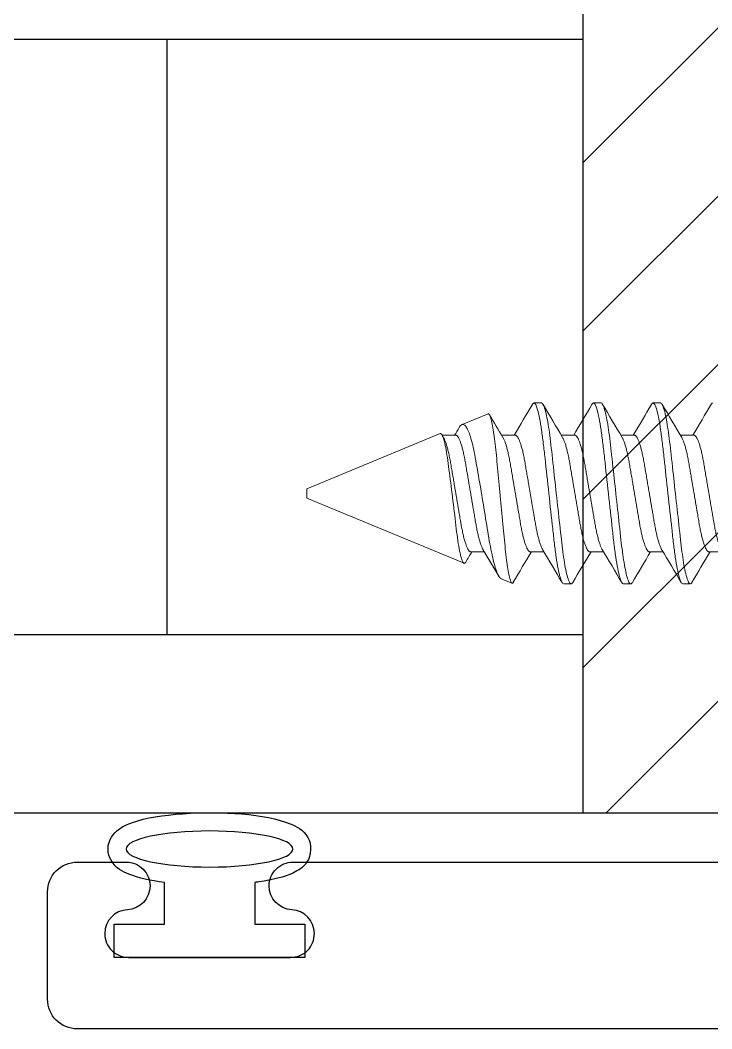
# Model space of a CAD drawing. Extents: x -26 to 91, y -47 to 75.
# Drawn here: x 47.682 to 48.408, y 51.663 to 52.722 of the extents above; entities that cross this region are included whole.
import ezdxf

# ---------------------------------------------------------------- set-up
doc = ezdxf.new("R2010")
doc.units = 0
doc.header["$MEASUREMENT"] = 0
doc.layers.get('0').update_dxf_attribs({"linetype": 'CONTINUOUS'})
for name, color, linetype in [('Ballons', 7, 'CONTINUOUS'), ('DIM', 7, 'CONTINUOUS'), ('FRAME', 1, 'CONTINUOUS'), ('GEOMETRY', 1, 'CONTINUOUS'), ('GLASS', 7, 'CONTINUOUS'), ('SETTING BLOCKS', 7, 'CONTINUOUS'), ('TEXT', 7, 'CONTINUOUS')]:
    doc.layers.add(name, color=color, linetype=linetype)

# ---------------------------------------------------------------- blocks, each defined once
blk = doc.blocks.new('3805 BLOCK FRAME')
blk.add_lwpolyline([(0.0875, 1.454), (0.0875, 0.031, -0.414214), (0.0565, 0), (-0.0565, 0, -0.414214), (-0.0875, 0.031), (-0.0875, 0.0825, -0.414214), (-0.0625, 0.1075), (-0.0625, 0.1075, -0.399638), (-0.0375, 0.0837, 0.399638), (-0.0126, 0.06), (-0.0125, 0.06, 0.414214), (0.0125, 0.085), (0.0125, 0.255, 0.414214), (-0.0125, 0.28), (-0.0126, 0.28, 0.399638), (-0.0375, 0.2562, -0.399638), (-0.0625, 0.2325, -0.414214), (-0.0875, 0.2575), (-0.0875, 0.309), (-0.0875, 1)], format="xyb")
blk = doc.blocks.new('A$C3BF656AD')
at = {"layer": 'SETTING BLOCKS'}
h = blk.add_hatch(dxfattribs=at)
h.set_pattern_fill('ANSI31', color=256, scale=0.25, angle=90, style=0)
h.set_pattern_definition([(135, (0.820812, -8.054306), (-0.02209709, -0.02209709), [])])
h.paths.add_polyline_path([(0, 0.0625), (0.25, 0.0625), (0.25, 0.1095), (0, 0.1095)])
h = blk.add_hatch(dxfattribs=at)
h.set_pattern_fill('ANSI31', color=256, scale=0.25, style=0)
h.set_pattern_definition([(45, (-2.098375, -8.085556), (-0.02209709, 0.02209709), [])])
h.paths.add_polyline_path([(0, 0), (0.25, 0), (0.25, 0.0625), (0, 0.0625)])
for points in [[(0, 0.0625), (0, 0.1095), (0.25, 0.1095), (0.25, 0.0625)], [(0, 0), (0, 0.0625), (0.25, 0.0625), (0.25, 0)]]:
    blk.add_lwpolyline(points, close=True, dxfattribs=at)
blk = doc.blocks.new('*U81')
at = {"layer": 'GEOMETRY'}
blk.add_lwpolyline([(1.4497, 19.51), (1.4934, 19.51), (1.4934, 19.4575), (1.5284, 19.4575), (1.5284, 19.6575), (1.4934, 19.6575), (1.4934, 19.605), (1.4497, 19.605)], dxfattribs=at)
blk.add_ellipse((1.4146, 19.5575), major_axis=(0, 0.0875), ratio=0.216465, dxfattribs=at)
blk.add_open_spline([(1.4497, 19.605), (1.4479, 19.6196), (1.4452, 19.632), (1.4383, 19.6489), (1.4357, 19.6556), (1.4232, 19.6627), (1.419, 19.6641), (1.4146, 19.6641), (1.4047, 19.6641), (1.3979, 19.658), (1.3906, 19.6485), (1.3885, 19.6437), (1.3818, 19.6245), (1.379, 19.6063), (1.3747, 19.5447), (1.3775, 19.4988), (1.3909, 19.4662), (1.3935, 19.4597), (1.4094, 19.4502), (1.4218, 19.4509), (1.4345, 19.4597), (1.4372, 19.4646), (1.4443, 19.4794), (1.447, 19.4913), (1.4493, 19.5071), (1.4495, 19.5085), (1.4497, 19.51)], degree=3, knots=[5.253202, 5.253202, 5.253202, 5.253202, 5.797173, 5.797173, 6.160155, 6.160155, 6.283185, 6.283185, 6.283185, 6.559914, 6.559914, 6.836642, 6.836642, 7.54361, 7.54361, 8.941834, 8.941834, 9.296554, 9.296554, 9.572552, 9.572552, 9.848549, 9.848549, 10.398843, 10.398843, 10.454782, 10.454782, 10.454782, 10.454782], dxfattribs=at)
blk = doc.blocks.new('no 10 1 in')
at = {"color": 7, "linetype": 'Continuous', "lineweight": 15}
for p, q in [((55.808, 25.672), (55.8001, 25.672)), ((55.8705, 25.672), (55.8626, 25.672)), ((55.933, 25.672), (55.9251, 25.672)), ((55.9987, 25.6665), (55.9872, 25.6712)), ((56.2025, 25.582), (56.0376, 25.6503)), ((55.7806, 25.6382), (55.7663, 25.6382)), ((55.8431, 25.6382), (55.8288, 25.6382)), ((55.9056, 25.6382), (55.8913, 25.6382)), ((55.9681, 25.6382), (55.9538, 25.6382)), ((56.0306, 25.6382), (56.0163, 25.6382)), ((56.2025, 25.577), (56.2025, 25.582)), ((56.2025, 25.572), (56.2025, 25.577)), ((56.0628, 25.5142), (56.2025, 25.572)), ((55.7962, 25.5159), (55.8106, 25.5159)), ((55.8587, 25.5159), (55.8731, 25.5159)), ((55.9212, 25.5159), (55.9356, 25.5159)), ((55.9837, 25.5159), (55.9981, 25.5159)), ((56.0462, 25.5159), (56.0606, 25.5159)), ((56.0124, 25.4933), (56.0397, 25.5046)), ((55.8314, 25.482), (55.8392, 25.482)), ((55.8939, 25.482), (55.9017, 25.482)), ((55.9564, 25.482), (55.9642, 25.482))]:
    blk.add_line(p, q, dxfattribs=at)
at = {"color": 7, "linetype": 'Continuous', "lineweight": 15, "flags": 128}
for points in [[(55.7985, 25.6705), (55.7986, 25.6707), (55.799, 25.6713), (55.7994, 25.6717), (55.7998, 25.672), (55.8001, 25.672), (55.8006, 25.6719), (55.801, 25.6716), (55.8015, 25.6711), (55.802, 25.6703), (55.8024, 25.6693), (55.8029, 25.6681), (55.8034, 25.6666), (55.8039, 25.665), (55.8045, 25.6631), (55.8049, 25.6612), (55.8054, 25.6592), (55.8058, 25.657), (55.8063, 25.6547), (55.8068, 25.6522), (55.8072, 25.6495), (55.8076, 25.6468), (55.8081, 25.6439), (55.8085, 25.6411), (55.8089, 25.6382), (55.8093, 25.6352), (55.8097, 25.6321), (55.8101, 25.6289), (55.8104, 25.6258), (55.8108, 25.6219), (55.8113, 25.618), (55.8117, 25.6139), (55.8122, 25.6096), (55.8126, 25.6058), (55.813, 25.6018), (55.8135, 25.5978), (55.8139, 25.5937), (55.8144, 25.5896), (55.8148, 25.5854), (55.8153, 25.5812), (55.8158, 25.577), (55.8162, 25.5731), (55.8166, 25.5691), (55.8171, 25.5651), (55.8175, 25.5612), (55.8179, 25.5573), (55.8183, 25.5535), (55.8188, 25.549), (55.8193, 25.5447), (55.8198, 25.5405), (55.8202, 25.5363), (55.8206, 25.5328), (55.821, 25.5293), (55.8214, 25.526), (55.8218, 25.5227), (55.8222, 25.5194), (55.8226, 25.5162), (55.823, 25.5132), (55.8234, 25.5102), (55.8239, 25.5074), (55.8243, 25.5048), (55.8247, 25.5023), (55.8251, 25.4999), (55.8256, 25.4977), (55.826, 25.4955), (55.8265, 25.4932), (55.827, 25.4911), (55.8276, 25.4892), (55.8281, 25.4875), (55.8285, 25.4862), (55.8289, 25.4851), (55.8294, 25.4842), (55.8298, 25.4834), (55.8302, 25.4828), (55.8306, 25.4824), (55.831, 25.4821), (55.8314, 25.482), (55.8314, 25.482)], [(55.861, 25.6705), (55.8611, 25.6707), (55.8615, 25.6713), (55.8619, 25.6717), (55.8623, 25.672), (55.8626, 25.672), (55.8631, 25.6719), (55.8635, 25.6716), (55.864, 25.6711), (55.8645, 25.6703), (55.8649, 25.6693), (55.8654, 25.6681), (55.8659, 25.6666), (55.8664, 25.665), (55.867, 25.6631), (55.8674, 25.6612), (55.8679, 25.6592), (55.8683, 25.657), (55.8688, 25.6547), (55.8693, 25.6522), (55.8697, 25.6495), (55.8701, 25.6468), (55.8706, 25.6439), (55.871, 25.6411), (55.8714, 25.6382), (55.8718, 25.6352), (55.8722, 25.6321), (55.8726, 25.6289), (55.8729, 25.6258), (55.8733, 25.6219), (55.8738, 25.618), (55.8742, 25.6139), (55.8747, 25.6096), (55.8751, 25.6058), (55.8755, 25.6018), (55.876, 25.5978), (55.8764, 25.5937), (55.8769, 25.5896), (55.8773, 25.5854), (55.8778, 25.5812), (55.8783, 25.577), (55.8787, 25.5731), (55.8791, 25.5691), (55.8796, 25.5651), (55.88, 25.5612), (55.8804, 25.5573), (55.8808, 25.5535), (55.8813, 25.549), (55.8818, 25.5447), (55.8823, 25.5405), (55.8827, 25.5363), (55.8831, 25.5328), (55.8835, 25.5293), (55.8839, 25.526), (55.8843, 25.5227), (55.8847, 25.5194), (55.8851, 25.5162), (55.8855, 25.5132), (55.8859, 25.5102), (55.8864, 25.5074), (55.8868, 25.5048), (55.8872, 25.5023), (55.8876, 25.4999), (55.8881, 25.4977), (55.8885, 25.4955), (55.889, 25.4932), (55.8895, 25.4911), (55.8901, 25.4892), (55.8906, 25.4875), (55.891, 25.4862), (55.8914, 25.4851), (55.8919, 25.4842), (55.8923, 25.4834), (55.8927, 25.4828), (55.8931, 25.4824), (55.8935, 25.4821), (55.8939, 25.482), (55.8939, 25.482)], [(55.9235, 25.6705), (55.9236, 25.6707), (55.924, 25.6713), (55.9244, 25.6717), (55.9248, 25.672), (55.9251, 25.672), (55.9256, 25.6719), (55.926, 25.6716), (55.9265, 25.6711), (55.927, 25.6703), (55.9274, 25.6693), (55.9279, 25.6681), (55.9284, 25.6666), (55.9289, 25.665), (55.9295, 25.6631), (55.9299, 25.6612), (55.9304, 25.6592), (55.9308, 25.657), (55.9313, 25.6547), (55.9318, 25.6522), (55.9322, 25.6495), (55.9326, 25.6468), (55.9331, 25.6439), (55.9335, 25.6411), (55.9339, 25.6382), (55.9343, 25.6352), (55.9347, 25.6321), (55.9351, 25.6289), (55.9354, 25.6258), (55.9358, 25.6219), (55.9363, 25.618), (55.9367, 25.6139), (55.9372, 25.6096), (55.9376, 25.6058), (55.938, 25.6018), (55.9385, 25.5978), (55.9389, 25.5937), (55.9394, 25.5896), (55.9398, 25.5854), (55.9403, 25.5812), (55.9408, 25.577), (55.9412, 25.5731), (55.9416, 25.5691), (55.9421, 25.5651), (55.9425, 25.5612), (55.9429, 25.5573), (55.9433, 25.5535), (55.9438, 25.549), (55.9443, 25.5447), (55.9448, 25.5405), (55.9452, 25.5363), (55.9456, 25.5328), (55.946, 25.5293), (55.9464, 25.526), (55.9468, 25.5227), (55.9472, 25.5194), (55.9476, 25.5162), (55.948, 25.5132), (55.9484, 25.5102), (55.9489, 25.5074), (55.9493, 25.5048), (55.9497, 25.5023), (55.9501, 25.4999), (55.9506, 25.4977), (55.951, 25.4955), (55.9515, 25.4932), (55.952, 25.4911), (55.9526, 25.4892), (55.9531, 25.4875), (55.9535, 25.4862), (55.9539, 25.4851), (55.9544, 25.4842), (55.9548, 25.4834), (55.9552, 25.4828), (55.9556, 25.4824), (55.956, 25.4821), (55.9564, 25.482), (55.9564, 25.482)], [(56.0124, 25.4933), (56.0121, 25.4932), (56.0118, 25.4933), (56.0114, 25.4936), (56.0111, 25.494), (56.0108, 25.4945), (56.0104, 25.4952), (56.0101, 25.4961), (56.0097, 25.4971), (56.0093, 25.4983), (56.009, 25.4995), (56.0086, 25.5009), (56.0083, 25.5025), (56.0079, 25.5042), (56.0076, 25.5061), (56.0072, 25.5081), (56.0069, 25.5102), (56.0065, 25.5124), (56.0062, 25.5147), (56.0059, 25.5171), (56.0055, 25.5197), (56.0052, 25.5224), (56.0049, 25.5252), (56.0045, 25.5281), (56.0042, 25.5311), (56.0039, 25.5341), (56.0036, 25.5372), (56.0033, 25.5403), (56.003, 25.5435), (56.0027, 25.5469), (56.0023, 25.5503), (56.002, 25.5538), (56.0017, 25.5573), (56.0013, 25.5609), (56.001, 25.5645), (56.0006, 25.5681), (56.0003, 25.5718), (55.9999, 25.5756), (55.9996, 25.5794), (55.9992, 25.5832), (55.9988, 25.587), (55.9985, 25.5907), (55.9982, 25.5943), (55.9978, 25.598), (55.9975, 25.6016), (55.9971, 25.6053), (55.9968, 25.6089), (55.9965, 25.6126), (55.9961, 25.6161), (55.9958, 25.6195), (55.9955, 25.6227), (55.9952, 25.626), (55.9949, 25.6292), (55.9946, 25.6323), (55.9943, 25.6354), (55.994, 25.6383), (55.9936, 25.6412), (55.9933, 25.644), (55.9929, 25.6466), (55.9926, 25.6492), (55.9922, 25.6516), (55.9919, 25.6539), (55.9915, 25.6561), (55.9912, 25.6582), (55.9908, 25.6602), (55.9905, 25.6619), (55.9901, 25.6635), (55.9898, 25.665), (55.9894, 25.6663), (55.9891, 25.6675), (55.9888, 25.6686), (55.9884, 25.6694), (55.9881, 25.6701), (55.9878, 25.6707), (55.9875, 25.671), (55.9872, 25.6712), (55.9869, 25.6713), (55.9865, 25.6712), (55.9862, 25.6709), (55.9859, 25.6704), (55.9858, 25.6703)], [(55.9987, 25.6664), (55.9991, 25.6663), (55.9996, 25.6658), (56.0001, 25.6652), (56.0007, 25.6645), (56.0013, 25.6635), (56.0018, 25.6624), (56.0025, 25.661), (56.0031, 25.6595), (56.0036, 25.658), (56.0042, 25.6564), (56.0048, 25.6546), (56.0053, 25.6527), (56.0059, 25.6506), (56.0065, 25.6484), (56.0071, 25.646), (56.0077, 25.6436), (56.0082, 25.641), (56.0088, 25.6384), (56.0094, 25.6357), (56.0099, 25.6328), (56.0105, 25.6298), (56.0111, 25.6267), (56.0116, 25.6235), (56.0122, 25.6202), (56.0127, 25.617), (56.0132, 25.6136), (56.0137, 25.6102), (56.0143, 25.6068), (56.0149, 25.6032), (56.0155, 25.5996), (56.0161, 25.5959), (56.0167, 25.5921), (56.0172, 25.5888), (56.0178, 25.5854), (56.0184, 25.582), (56.0189, 25.5786), (56.0195, 25.5751), (56.0201, 25.5717), (56.0207, 25.5682), (56.0213, 25.5648), (56.0219, 25.5615), (56.0224, 25.5582), (56.023, 25.555), (56.0236, 25.5518), (56.0241, 25.5486), (56.0247, 25.5455), (56.0253, 25.5424), (56.0258, 25.5394), (56.0263, 25.5366), (56.0269, 25.5338), (56.0274, 25.5312), (56.028, 25.5286), (56.0285, 25.5261), (56.0291, 25.5237), (56.0297, 25.5214), (56.0303, 25.5192), (56.0309, 25.5174), (56.0315, 25.5157), (56.032, 25.5141), (56.0326, 25.5126), (56.0332, 25.5112), (56.0338, 25.5099), (56.0344, 25.5087), (56.035, 25.5077), (56.0356, 25.5068), (56.0362, 25.5061), (56.0368, 25.5054), (56.0374, 25.505), (56.038, 25.5047), (56.0386, 25.5045), (56.0392, 25.5045), (56.0397, 25.5046)], [(56.0628, 25.5142), (56.0624, 25.5141), (56.062, 25.5143), (56.0615, 25.5146), (56.061, 25.5151), (56.0606, 25.5159), (56.0601, 25.5169), (56.0596, 25.518), (56.0592, 25.5194), (56.0587, 25.5209), (56.0582, 25.5226), (56.0577, 25.5246), (56.0573, 25.5267), (56.0568, 25.5289), (56.0564, 25.5312), (56.0559, 25.5338), (56.0555, 25.5365), (56.055, 25.5394), (56.0546, 25.5424), (56.0542, 25.5454), (56.0538, 25.5486), (56.0534, 25.5518), (56.053, 25.5552), (56.0525, 25.5586), (56.0521, 25.5622), (56.0516, 25.5658), (56.0511, 25.5695), (56.0507, 25.5733), (56.0502, 25.5771), (56.0497, 25.581), (56.0493, 25.5849), (56.0488, 25.5887), (56.0483, 25.5924), (56.0479, 25.5961), (56.0474, 25.5999), (56.047, 25.6036), (56.0466, 25.6073), (56.0462, 25.6107), (56.0458, 25.6141), (56.0454, 25.6173), (56.0449, 25.6206), (56.0445, 25.6237), (56.044, 25.6266), (56.0436, 25.6295), (56.0431, 25.6322), (56.0427, 25.6347), (56.0422, 25.6372), (56.0417, 25.6394), (56.0412, 25.6415), (56.0408, 25.6433), (56.0403, 25.6449), (56.0399, 25.6464), (56.0395, 25.6473), (56.0392, 25.6482), (56.0388, 25.6489), (56.0385, 25.6494), (56.0381, 25.65), (56.0377, 25.6503), (56.0373, 25.6504), (56.0369, 25.6503), (56.0364, 25.65), (56.036, 25.6494), (56.0358, 25.6491)]]:
    blk.add_lwpolyline(points, dxfattribs=at)
at = {"color": 7, "linetype": 'Continuous', "lineweight": 15}
for centre, radius, start, end in [((52.1938, 27.7805), 4.1768, 329.1421, 329.6576), ((59.2953, 27.7105), 4.0387, 210.3378, 210.9101), ((52.2572, 27.78), 4.1757, 329.142, 329.6577), ((59.3573, 27.7102), 4.0382, 210.3377, 210.91), ((52.3193, 27.7802), 4.1762, 329.142, 329.6576), ((59.4218, 27.7114), 4.0404, 210.338, 210.9099), ((52.3935, 27.7733), 4.1627, 329.1417, 329.6546), ((59.0527, 27.4548), 3.5383, 210.4084, 210.9357), ((53.5644, 27.1137), 2.8728, 329.0951, 329.348), ((59.3817, 23.3743), 4.1753, 149.142, 149.6577), ((52.3424, 23.4426), 4.0406, 30.338, 30.9099), ((59.4507, 23.3705), 4.1828, 149.1425, 149.6573), ((52.4068, 23.4437), 4.0384, 30.3377, 30.91), ((59.5083, 23.3734), 4.1771, 149.1421, 149.6576), ((52.4703, 23.4443), 4.0372, 30.3377, 30.9102), ((59.5677, 23.3752), 4.1735, 149.1419, 149.6579), ((53.1898, 23.8351), 3.2729, 30.4626, 30.9486), ((57.8315, 24.4465), 2.08, 149.0604, 149.3158), ((54.2837, 24.452), 2.071, 30.9034, 30.9876), ((56.0357, 25.5114), 0.00787, 301.1474, 333.9597)]:
    blk.add_arc(centre, radius, start, end, dxfattribs=at)
for points, knots in [([(55.808, 25.672), (55.8091, 25.672), (55.8104, 25.6697), (55.8131, 25.6601), (55.8146, 25.6528), (55.8166, 25.6395), (55.8172, 25.6347), (55.8184, 25.6246), (55.8189, 25.6194), (55.8208, 25.6025), (55.8222, 25.5898), (55.825, 25.5643), (55.8264, 25.5516), (55.8282, 25.5347), (55.8288, 25.5295), (55.83, 25.5194), (55.8306, 25.5146), (55.8326, 25.5013), (55.834, 25.494), (55.8368, 25.4844), (55.8381, 25.482), (55.8392, 25.482)], [0, 0, 0, 0, 0.125, 0.125, 0.25, 0.25, 0.3125, 0.3125, 0.375, 0.375, 0.5, 0.5, 0.625, 0.625, 0.6875, 0.6875, 0.75, 0.75, 0.875, 0.875, 1, 1, 1, 1]), ([(55.8705, 25.672), (55.8716, 25.672), (55.8729, 25.6697), (55.8756, 25.6601), (55.8771, 25.6528), (55.8791, 25.6395), (55.8797, 25.6347), (55.8809, 25.6246), (55.8814, 25.6194), (55.8833, 25.6025), (55.8847, 25.5898), (55.8875, 25.5643), (55.8889, 25.5516), (55.8907, 25.5347), (55.8913, 25.5295), (55.8925, 25.5194), (55.8931, 25.5146), (55.8951, 25.5013), (55.8965, 25.494), (55.8993, 25.4844), (55.9006, 25.482), (55.9017, 25.482)], [0, 0, 0, 0, 0.125, 0.125, 0.25, 0.25, 0.3125, 0.3125, 0.375, 0.375, 0.5, 0.5, 0.625, 0.625, 0.6875, 0.6875, 0.75, 0.75, 0.875, 0.875, 1, 1, 1, 1]), ([(55.933, 25.672), (55.9341, 25.672), (55.9354, 25.6697), (55.9381, 25.6601), (55.9396, 25.6528), (55.9416, 25.6395), (55.9422, 25.6347), (55.9434, 25.6246), (55.9439, 25.6194), (55.9458, 25.6025), (55.9472, 25.5898), (55.95, 25.5643), (55.9514, 25.5516), (55.9532, 25.5347), (55.9538, 25.5295), (55.955, 25.5194), (55.9556, 25.5146), (55.9576, 25.5013), (55.959, 25.494), (55.9618, 25.4844), (55.9631, 25.482), (55.9642, 25.482)], [0, 0, 0, 0, 0.125, 0.125, 0.25, 0.25, 0.3125, 0.3125, 0.375, 0.375, 0.5, 0.5, 0.625, 0.625, 0.6875, 0.6875, 0.75, 0.75, 0.875, 0.875, 1, 1, 1, 1]), ([(55.7806, 25.6382), (55.7808, 25.6382), (55.7811, 25.6382), (55.7816, 25.6379), (55.7821, 25.6375), (55.7827, 25.6368), (55.7832, 25.636), (55.7838, 25.635), (55.7843, 25.6338), (55.7849, 25.6324), (55.7855, 25.6308), (55.7862, 25.629), (55.7868, 25.627), (55.7874, 25.6249), (55.788, 25.6226), (55.7885, 25.6202), (55.7891, 25.6177), (55.7896, 25.6151), (55.7902, 25.6125), (55.7907, 25.6098), (55.7911, 25.607), (55.7916, 25.6041), (55.7921, 25.6011), (55.7927, 25.598), (55.7932, 25.5947), (55.7938, 25.5913), (55.7944, 25.5878), (55.795, 25.5842), (55.7956, 25.5806), (55.7962, 25.5771), (55.7968, 25.5736), (55.7974, 25.5702), (55.798, 25.5668), (55.7985, 25.5634), (55.7991, 25.5602), (55.7997, 25.557), (55.8002, 25.5538), (55.8007, 25.5508), (55.8012, 25.5478), (55.8017, 25.5448), (55.8022, 25.542), (55.8028, 25.5392), (55.8033, 25.5365), (55.8039, 25.534), (55.8045, 25.5316), (55.805, 25.5294), (55.8056, 25.5273), (55.8062, 25.5254), (55.8068, 25.5236), (55.8074, 25.522), (55.808, 25.5206), (55.8085, 25.5194), (55.8089, 25.5186), (55.8092, 25.5183), (55.8092, 25.5182)], [0, 0, 0, 0, 0.018425, 0.037098, 0.055995, 0.075092, 0.094361, 0.113774, 0.1333, 0.152908, 0.173502, 0.194114, 0.214705, 0.235238, 0.255675, 0.275982, 0.295213, 0.314265, 0.333111, 0.351727, 0.370105, 0.388591, 0.407319, 0.426267, 0.446323, 0.466559, 0.486941, 0.507436, 0.528005, 0.548612, 0.568283, 0.587921, 0.607494, 0.626969, 0.646317, 0.665508, 0.684513, 0.703307, 0.722741, 0.74198, 0.761439, 0.781155, 0.801099, 0.821241, 0.840622, 0.860124, 0.879715, 0.899364, 0.919038, 0.938704, 0.95833, 0.977882, 0.998253, 1, 1, 1, 1]), ([(55.8431, 25.6382), (55.8433, 25.6382), (55.8436, 25.6382), (55.8441, 25.6379), (55.8446, 25.6375), (55.8452, 25.6368), (55.8457, 25.636), (55.8463, 25.635), (55.8468, 25.6338), (55.8474, 25.6324), (55.848, 25.6308), (55.8487, 25.629), (55.8493, 25.627), (55.8499, 25.6249), (55.8505, 25.6226), (55.851, 25.6202), (55.8516, 25.6177), (55.8521, 25.6151), (55.8527, 25.6125), (55.8532, 25.6098), (55.8536, 25.607), (55.8541, 25.6041), (55.8546, 25.6011), (55.8552, 25.598), (55.8557, 25.5947), (55.8563, 25.5913), (55.8569, 25.5878), (55.8575, 25.5842), (55.8581, 25.5806), (55.8587, 25.5771), (55.8593, 25.5736), (55.8599, 25.5702), (55.8605, 25.5668), (55.861, 25.5634), (55.8616, 25.5602), (55.8622, 25.557), (55.8627, 25.5538), (55.8632, 25.5508), (55.8637, 25.5478), (55.8642, 25.5448), (55.8647, 25.542), (55.8653, 25.5392), (55.8658, 25.5365), (55.8664, 25.534), (55.867, 25.5316), (55.8675, 25.5294), (55.8681, 25.5273), (55.8687, 25.5254), (55.8693, 25.5236), (55.8699, 25.522), (55.8705, 25.5206), (55.871, 25.5194), (55.8714, 25.5186), (55.8717, 25.5183), (55.8717, 25.5182)], [0, 0, 0, 0, 0.018425, 0.037098, 0.055995, 0.075092, 0.094361, 0.113774, 0.1333, 0.152908, 0.173502, 0.194114, 0.214705, 0.235238, 0.255675, 0.275982, 0.295213, 0.314265, 0.333111, 0.351727, 0.370105, 0.388591, 0.407319, 0.426267, 0.446322, 0.466559, 0.486941, 0.507436, 0.528005, 0.548612, 0.568283, 0.587921, 0.607494, 0.62697, 0.646317, 0.665508, 0.684513, 0.703307, 0.722741, 0.74198, 0.761439, 0.781155, 0.801099, 0.821241, 0.840622, 0.860124, 0.879715, 0.899364, 0.919038, 0.938704, 0.95833, 0.977882, 0.998253, 1, 1, 1, 1]), ([(55.9056, 25.6382), (55.9058, 25.6382), (55.9061, 25.6382), (55.9066, 25.6379), (55.9071, 25.6375), (55.9077, 25.6368), (55.9082, 25.636), (55.9088, 25.635), (55.9093, 25.6338), (55.9099, 25.6324), (55.9105, 25.6308), (55.9112, 25.629), (55.9118, 25.627), (55.9124, 25.6249), (55.913, 25.6226), (55.9135, 25.6202), (55.9141, 25.6177), (55.9146, 25.6151), (55.9152, 25.6125), (55.9157, 25.6098), (55.9161, 25.607), (55.9166, 25.6041), (55.9171, 25.6011), (55.9177, 25.598), (55.9182, 25.5947), (55.9188, 25.5913), (55.9194, 25.5878), (55.92, 25.5842), (55.9206, 25.5806), (55.9212, 25.5771), (55.9218, 25.5736), (55.9224, 25.5702), (55.923, 25.5668), (55.9235, 25.5634), (55.9241, 25.5602), (55.9247, 25.557), (55.9252, 25.5538), (55.9257, 25.5508), (55.9262, 25.5478), (55.9267, 25.5448), (55.9272, 25.542), (55.9278, 25.5392), (55.9283, 25.5365), (55.9289, 25.534), (55.9295, 25.5316), (55.93, 25.5294), (55.9306, 25.5273), (55.9312, 25.5254), (55.9318, 25.5236), (55.9324, 25.522), (55.933, 25.5206), (55.9335, 25.5194), (55.9339, 25.5186), (55.9342, 25.5183), (55.9342, 25.5182)], [0, 0, 0, 0, 0.018425, 0.037098, 0.055995, 0.075092, 0.094361, 0.113774, 0.1333, 0.152908, 0.173502, 0.194114, 0.214705, 0.235238, 0.255675, 0.275982, 0.295213, 0.314265, 0.333111, 0.351727, 0.370105, 0.388591, 0.407319, 0.426267, 0.446322, 0.466559, 0.486941, 0.507436, 0.528005, 0.548612, 0.568283, 0.587921, 0.607494, 0.626969, 0.646317, 0.665508, 0.684513, 0.703307, 0.722741, 0.74198, 0.761439, 0.781155, 0.801099, 0.821241, 0.840622, 0.860124, 0.879715, 0.899364, 0.919038, 0.938704, 0.95833, 0.977882, 0.998253, 1, 1, 1, 1]), ([(55.9681, 25.6382), (55.9683, 25.6382), (55.9686, 25.6382), (55.9691, 25.6379), (55.9696, 25.6375), (55.9702, 25.6368), (55.9707, 25.636), (55.9713, 25.635), (55.9718, 25.6338), (55.9724, 25.6324), (55.973, 25.6308), (55.9737, 25.629), (55.9743, 25.627), (55.9749, 25.6249), (55.9755, 25.6226), (55.976, 25.6202), (55.9766, 25.6177), (55.9771, 25.6151), (55.9777, 25.6125), (55.9782, 25.6098), (55.9786, 25.607), (55.9791, 25.6041), (55.9796, 25.6011), (55.9802, 25.598), (55.9807, 25.5947), (55.9813, 25.5913), (55.9819, 25.5878), (55.9825, 25.5842), (55.9831, 25.5806), (55.9837, 25.5771), (55.9843, 25.5736), (55.9849, 25.5702), (55.9855, 25.5668), (55.986, 25.5634), (55.9866, 25.5602), (55.9872, 25.557), (55.9877, 25.5538), (55.9882, 25.5508), (55.9887, 25.5478), (55.9892, 25.5448), (55.9897, 25.542), (55.9903, 25.5392), (55.9908, 25.5365), (55.9914, 25.534), (55.992, 25.5316), (55.9925, 25.5294), (55.9931, 25.5273), (55.9937, 25.5254), (55.9943, 25.5236), (55.9949, 25.522), (55.9955, 25.5206), (55.996, 25.5194), (55.9964, 25.5186), (55.9967, 25.5183), (55.9967, 25.5182)], [0, 0, 0, 0, 0.018425, 0.037098, 0.055995, 0.075092, 0.094361, 0.113774, 0.1333, 0.152908, 0.173502, 0.194114, 0.214705, 0.235237, 0.255675, 0.275982, 0.295213, 0.314265, 0.333111, 0.351727, 0.370105, 0.388591, 0.407319, 0.426267, 0.446323, 0.466559, 0.486941, 0.507436, 0.528005, 0.548612, 0.568283, 0.587921, 0.607494, 0.626969, 0.646317, 0.665508, 0.684513, 0.703307, 0.722741, 0.74198, 0.761439, 0.781155, 0.801099, 0.821241, 0.840622, 0.860124, 0.879715, 0.899364, 0.919038, 0.938704, 0.95833, 0.977882, 0.998253, 1, 1, 1, 1]), ([(56.0306, 25.6382), (56.0308, 25.6382), (56.0311, 25.6382), (56.0316, 25.6379), (56.0321, 25.6375), (56.0327, 25.6368), (56.0332, 25.636), (56.0338, 25.635), (56.0343, 25.6338), (56.0349, 25.6324), (56.0355, 25.6308), (56.0362, 25.629), (56.0368, 25.627), (56.0374, 25.6249), (56.038, 25.6226), (56.0385, 25.6202), (56.0391, 25.6177), (56.0396, 25.6151), (56.0402, 25.6125), (56.0407, 25.6098), (56.0411, 25.607), (56.0416, 25.6041), (56.0421, 25.6011), (56.0427, 25.598), (56.0432, 25.5947), (56.0438, 25.5913), (56.0444, 25.5878), (56.045, 25.5842), (56.0456, 25.5806), (56.0462, 25.5771), (56.0468, 25.5736), (56.0474, 25.5702), (56.048, 25.5668), (56.0485, 25.5634), (56.0491, 25.5602), (56.0497, 25.557), (56.0502, 25.5538), (56.0507, 25.5508), (56.0512, 25.5478), (56.0517, 25.5448), (56.0522, 25.542), (56.0528, 25.5392), (56.0533, 25.5365), (56.0539, 25.534), (56.0545, 25.5316), (56.055, 25.5294), (56.0556, 25.5273), (56.0562, 25.5254), (56.0568, 25.5236), (56.0574, 25.522), (56.058, 25.5206), (56.0585, 25.5194), (56.0589, 25.5186), (56.0592, 25.5183), (56.0592, 25.5182)], [0, 0, 0, 0, 0.018425, 0.037098, 0.055995, 0.075092, 0.094361, 0.113774, 0.1333, 0.152908, 0.173502, 0.194114, 0.214705, 0.235238, 0.255676, 0.275983, 0.295213, 0.314265, 0.333111, 0.351727, 0.370105, 0.388591, 0.40732, 0.426267, 0.446323, 0.466559, 0.486942, 0.507436, 0.528005, 0.548612, 0.568283, 0.587921, 0.607494, 0.62697, 0.646318, 0.665508, 0.684514, 0.703307, 0.722742, 0.74198, 0.76144, 0.781155, 0.8011, 0.821242, 0.840623, 0.860124, 0.879716, 0.899365, 0.919039, 0.938705, 0.95833, 0.977883, 0.998254, 1, 1, 1, 1]), ([(55.7677, 25.6358), (55.7678, 25.6356), (55.7682, 25.635), (55.7687, 25.6338), (55.7693, 25.6324), (55.7699, 25.6308), (55.7705, 25.629), (55.7711, 25.627), (55.7717, 25.6249), (55.7723, 25.6226), (55.7729, 25.6202), (55.7735, 25.6177), (55.774, 25.6151), (55.7745, 25.6125), (55.775, 25.6098), (55.7755, 25.607), (55.776, 25.6041), (55.7765, 25.6011), (55.777, 25.598), (55.7776, 25.5947), (55.7782, 25.5913), (55.7788, 25.5878), (55.7794, 25.5842), (55.78, 25.5806), (55.7806, 25.5771), (55.7812, 25.5736), (55.7818, 25.5702), (55.7824, 25.5668), (55.7829, 25.5634), (55.7835, 25.5602), (55.784, 25.557), (55.7846, 25.5538), (55.7851, 25.5508), (55.7856, 25.5478), (55.7861, 25.5448), (55.7866, 25.542), (55.7871, 25.5392), (55.7877, 25.5365), (55.7883, 25.534), (55.7888, 25.5316), (55.7894, 25.5294), (55.79, 25.5273), (55.7906, 25.5254), (55.7912, 25.5236), (55.7917, 25.522), (55.7923, 25.5206), (55.7929, 25.5194), (55.7935, 25.5183), (55.7941, 25.5174), (55.7946, 25.5167), (55.7952, 25.5162), (55.7957, 25.5159), (55.7961, 25.5159), (55.7962, 25.5159)], [0, 0, 0, 0, 0.016551, 0.036076, 0.055684, 0.076279, 0.09689, 0.117481, 0.138014, 0.158452, 0.178759, 0.19799, 0.217041, 0.235888, 0.254503, 0.272882, 0.291368, 0.310096, 0.329043, 0.349099, 0.369335, 0.389718, 0.410212, 0.430781, 0.451388, 0.471059, 0.490697, 0.51027, 0.529746, 0.549094, 0.568285, 0.58729, 0.606083, 0.625518, 0.644756, 0.664216, 0.683932, 0.703876, 0.724018, 0.743399, 0.7629, 0.782492, 0.802141, 0.821815, 0.841481, 0.861106, 0.880659, 0.90103, 0.921251, 0.941289, 0.961112, 0.980691, 1, 1, 1, 1]), ([(55.8302, 25.6358), (55.8303, 25.6356), (55.8307, 25.635), (55.8312, 25.6338), (55.8318, 25.6324), (55.8324, 25.6308), (55.833, 25.629), (55.8336, 25.627), (55.8342, 25.6249), (55.8348, 25.6226), (55.8354, 25.6202), (55.836, 25.6177), (55.8365, 25.6151), (55.837, 25.6125), (55.8375, 25.6098), (55.838, 25.607), (55.8385, 25.6041), (55.839, 25.6011), (55.8395, 25.598), (55.8401, 25.5947), (55.8407, 25.5913), (55.8413, 25.5878), (55.8419, 25.5842), (55.8425, 25.5806), (55.8431, 25.5771), (55.8437, 25.5736), (55.8443, 25.5702), (55.8449, 25.5668), (55.8454, 25.5634), (55.846, 25.5602), (55.8465, 25.557), (55.8471, 25.5538), (55.8476, 25.5508), (55.8481, 25.5478), (55.8486, 25.5448), (55.8491, 25.542), (55.8496, 25.5392), (55.8502, 25.5365), (55.8508, 25.534), (55.8513, 25.5316), (55.8519, 25.5294), (55.8525, 25.5273), (55.8531, 25.5254), (55.8537, 25.5236), (55.8542, 25.522), (55.8548, 25.5206), (55.8554, 25.5194), (55.856, 25.5183), (55.8566, 25.5174), (55.8571, 25.5167), (55.8577, 25.5162), (55.8582, 25.5159), (55.8586, 25.5159), (55.8587, 25.5159)], [0, 0, 0, 0, 0.016551, 0.036076, 0.055684, 0.076279, 0.09689, 0.117481, 0.138014, 0.158452, 0.178759, 0.19799, 0.217041, 0.235888, 0.254503, 0.272882, 0.291368, 0.310096, 0.329043, 0.349099, 0.369335, 0.389718, 0.410212, 0.430781, 0.451388, 0.471059, 0.490697, 0.51027, 0.529746, 0.549094, 0.568285, 0.58729, 0.606083, 0.625518, 0.644756, 0.664216, 0.683932, 0.703876, 0.724018, 0.743399, 0.7629, 0.782492, 0.802141, 0.821815, 0.841481, 0.861106, 0.880659, 0.90103, 0.921251, 0.941289, 0.961112, 0.980691, 1, 1, 1, 1]), ([(55.8927, 25.6358), (55.8928, 25.6356), (55.8932, 25.635), (55.8937, 25.6338), (55.8943, 25.6324), (55.8949, 25.6308), (55.8955, 25.629), (55.8961, 25.627), (55.8967, 25.6249), (55.8973, 25.6226), (55.8979, 25.6202), (55.8985, 25.6177), (55.899, 25.6151), (55.8995, 25.6125), (55.9, 25.6098), (55.9005, 25.607), (55.901, 25.6041), (55.9015, 25.6011), (55.902, 25.598), (55.9026, 25.5947), (55.9032, 25.5913), (55.9038, 25.5878), (55.9044, 25.5842), (55.905, 25.5806), (55.9056, 25.5771), (55.9062, 25.5736), (55.9068, 25.5702), (55.9074, 25.5668), (55.9079, 25.5634), (55.9085, 25.5602), (55.909, 25.557), (55.9096, 25.5538), (55.9101, 25.5508), (55.9106, 25.5478), (55.9111, 25.5448), (55.9116, 25.542), (55.9121, 25.5392), (55.9127, 25.5365), (55.9133, 25.534), (55.9138, 25.5316), (55.9144, 25.5294), (55.915, 25.5273), (55.9156, 25.5254), (55.9162, 25.5236), (55.9167, 25.522), (55.9173, 25.5206), (55.9179, 25.5194), (55.9185, 25.5183), (55.9191, 25.5174), (55.9196, 25.5167), (55.9202, 25.5162), (55.9207, 25.5159), (55.9211, 25.5159), (55.9212, 25.5159)], [0, 0, 0, 0, 0.016551, 0.036076, 0.055684, 0.076279, 0.09689, 0.117481, 0.138014, 0.158452, 0.178759, 0.19799, 0.217041, 0.235888, 0.254503, 0.272881, 0.291368, 0.310096, 0.329043, 0.349099, 0.369335, 0.389718, 0.410212, 0.430781, 0.451388, 0.471059, 0.490697, 0.51027, 0.529746, 0.549094, 0.568285, 0.58729, 0.606083, 0.625518, 0.644756, 0.664216, 0.683932, 0.703876, 0.724018, 0.743399, 0.7629, 0.782492, 0.802141, 0.821815, 0.841481, 0.861106, 0.880659, 0.90103, 0.921251, 0.941289, 0.961112, 0.980691, 1, 1, 1, 1]), ([(55.9552, 25.6358), (55.9553, 25.6356), (55.9557, 25.635), (55.9562, 25.6338), (55.9568, 25.6324), (55.9574, 25.6308), (55.958, 25.629), (55.9586, 25.627), (55.9592, 25.6249), (55.9598, 25.6226), (55.9604, 25.6202), (55.961, 25.6177), (55.9615, 25.6151), (55.962, 25.6125), (55.9625, 25.6098), (55.963, 25.607), (55.9635, 25.6041), (55.964, 25.6011), (55.9645, 25.598), (55.9651, 25.5947), (55.9657, 25.5913), (55.9663, 25.5878), (55.9669, 25.5842), (55.9675, 25.5806), (55.9681, 25.5771), (55.9687, 25.5736), (55.9693, 25.5702), (55.9699, 25.5668), (55.9704, 25.5634), (55.971, 25.5602), (55.9715, 25.557), (55.9721, 25.5538), (55.9726, 25.5508), (55.9731, 25.5478), (55.9736, 25.5448), (55.9741, 25.542), (55.9746, 25.5392), (55.9752, 25.5365), (55.9758, 25.534), (55.9763, 25.5316), (55.9769, 25.5294), (55.9775, 25.5273), (55.9781, 25.5254), (55.9787, 25.5236), (55.9792, 25.522), (55.9798, 25.5206), (55.9804, 25.5194), (55.981, 25.5183), (55.9816, 25.5174), (55.9821, 25.5167), (55.9827, 25.5162), (55.9832, 25.5159), (55.9836, 25.5159), (55.9837, 25.5159)], [0, 0, 0, 0, 0.016551, 0.036076, 0.055684, 0.076279, 0.09689, 0.117481, 0.138014, 0.158452, 0.178759, 0.19799, 0.217041, 0.235888, 0.254503, 0.272882, 0.291368, 0.310096, 0.329043, 0.349099, 0.369335, 0.389718, 0.410212, 0.430781, 0.451388, 0.471059, 0.490697, 0.51027, 0.529746, 0.549094, 0.568285, 0.58729, 0.606083, 0.625518, 0.644756, 0.664216, 0.683932, 0.703876, 0.724018, 0.743399, 0.7629, 0.782492, 0.802141, 0.821815, 0.841481, 0.861106, 0.880659, 0.90103, 0.921251, 0.941289, 0.961112, 0.980691, 1, 1, 1, 1]), ([(56.0177, 25.6358), (56.0178, 25.6356), (56.0182, 25.635), (56.0187, 25.6338), (56.0193, 25.6324), (56.0199, 25.6308), (56.0205, 25.629), (56.0211, 25.627), (56.0217, 25.6249), (56.0223, 25.6226), (56.0229, 25.6202), (56.0235, 25.6177), (56.024, 25.6151), (56.0245, 25.6125), (56.025, 25.6098), (56.0255, 25.607), (56.026, 25.6041), (56.0265, 25.6011), (56.027, 25.598), (56.0276, 25.5947), (56.0282, 25.5913), (56.0288, 25.5878), (56.0294, 25.5842), (56.03, 25.5806), (56.0306, 25.5771), (56.0312, 25.5736), (56.0318, 25.5702), (56.0324, 25.5668), (56.0329, 25.5634), (56.0335, 25.5602), (56.034, 25.557), (56.0346, 25.5538), (56.0351, 25.5508), (56.0356, 25.5478), (56.0361, 25.5448), (56.0366, 25.542), (56.0371, 25.5392), (56.0377, 25.5365), (56.0383, 25.534), (56.0388, 25.5316), (56.0394, 25.5294), (56.04, 25.5273), (56.0406, 25.5254), (56.0412, 25.5236), (56.0417, 25.522), (56.0423, 25.5206), (56.0429, 25.5194), (56.0435, 25.5183), (56.0441, 25.5174), (56.0446, 25.5167), (56.0452, 25.5162), (56.0457, 25.5159), (56.0461, 25.5159), (56.0462, 25.5159)], [0, 0, 0, 0, 0.016551, 0.036076, 0.055684, 0.076279, 0.09689, 0.117481, 0.138014, 0.158452, 0.178759, 0.19799, 0.217041, 0.235888, 0.254503, 0.272882, 0.291368, 0.310096, 0.329043, 0.349099, 0.369335, 0.389718, 0.410212, 0.430781, 0.451388, 0.471059, 0.490697, 0.51027, 0.529746, 0.549094, 0.568285, 0.58729, 0.606083, 0.625518, 0.644756, 0.664216, 0.683932, 0.703876, 0.724018, 0.743399, 0.7629, 0.782492, 0.802141, 0.821815, 0.841481, 0.861106, 0.880659, 0.90103, 0.921251, 0.941289, 0.961112, 0.980691, 1, 1, 1, 1]), ([(55.7767, 25.482), (55.7768, 25.4821), (55.7771, 25.4821), (55.7776, 25.4824), (55.778, 25.4829), (55.7783, 25.4834), (55.7784, 25.4835)], [0, 0, 0, 0, 0.267657, 0.538485, 0.812222, 1, 1, 1, 1]), ([(55.8392, 25.482), (55.8393, 25.4821), (55.8396, 25.4821), (55.8401, 25.4824), (55.8405, 25.4829), (55.8408, 25.4834), (55.8409, 25.4835)], [0, 0, 0, 0, 0.2676562, 0.538485, 0.8122221, 1, 1, 1, 1]), ([(55.9017, 25.482), (55.9018, 25.4821), (55.9021, 25.4821), (55.9026, 25.4824), (55.903, 25.4829), (55.9033, 25.4834), (55.9034, 25.4835)], [0, 0, 0, 0, 0.267657, 0.538485, 0.812223, 1, 1, 1, 1]), ([(55.9642, 25.482), (55.9643, 25.4821), (55.9646, 25.4821), (55.9651, 25.4824), (55.9655, 25.4829), (55.9658, 25.4834), (55.9659, 25.4835)], [0, 0, 0, 0, 0.267657, 0.538485, 0.812222, 1, 1, 1, 1])]:
    blk.add_open_spline(points, degree=3, knots=knots, dxfattribs=at)

msp = doc.modelspace()

# ---------------------------------------------------------------- linework, layer by layer
at = {"layer": 'GLASS'}
for p, q in [((48.2728, 51.8896), (48.2728, 52.8896)), ((48.2728, 52.7021), (46.4319, 52.7021)), ((47.8358, 52.7021), (47.8358, 52.0771)), ((48.2728, 52.0771), (46.4319, 52.0771)), ((48.2728, 51.8896), (46.4319, 51.8896))]:
    msp.add_line(p, q, dxfattribs=at)

# ---------------------------------------------------------------- block references
at = {"layer": 'Ballons', "rotation": 180}
msp.add_blockref('no 10 1 in', (104.1854, 77.8024), dxfattribs=at)
at = {"layer": 'DIM', "xscale": -1, "rotation": 90}
msp.add_blockref('*U81', (67.4383, 53.2667), dxfattribs=at)
at = {"layer": 'FRAME', "rotation": 270}
msp.add_blockref('3805 BLOCK FRAME', (47.7108, 51.7508), dxfattribs=at)
at = {"layer": 'TEXT', "xscale": 4, "yscale": 4, "zscale": 4, "rotation": 90}
msp.add_blockref('A$C3BF656AD', (48.7108, 51.8896), dxfattribs=at)

doc.saveas('drawing.dxf')
